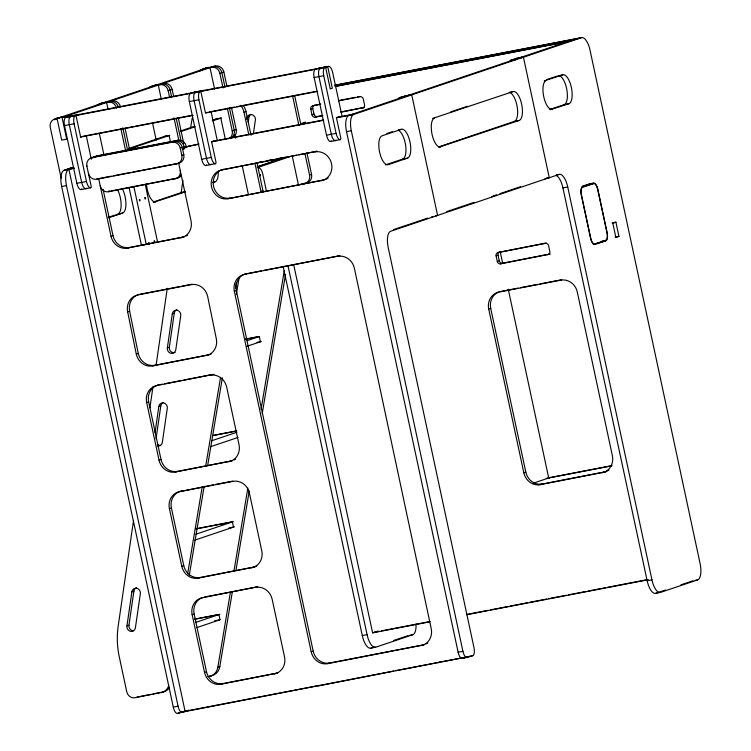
<?xml version="1.0" encoding="UTF-8"?>
<svg xmlns="http://www.w3.org/2000/svg" width="751" height="751" viewBox="0 0 751 751"><rect width="100%" height="100%" fill="white"/><g stroke="black" fill="none" stroke-linecap="round" stroke-linejoin="round"><path stroke-width="1.13" d="M133.556 520.396L118.207 625.996A82.676 75.954 71.4 0 0 119.062 655.858L126.769 691.821A7.379 6.778 71.4 0 0 134.983 697.745L163.436 691.971A11.866 10.899 71.4 0 0 169.285 687.888M149.909 407.831L152.941 386.943M156.142 364.892L167.266 288.3M181.094 193.148L182.944 180.381M190.538 128.158L192.228 118.029M126.947 625.912L131.894 591.854A4.609 4.234 71.4 0 1 136.776 588.296A4.609 4.234 71.4 0 1 140.353 593.703L135.405 627.761A4.609 4.234 71.4 0 1 130.524 631.319A4.609 4.234 71.4 0 1 126.947 625.912L128.937 625.236L133.885 591.178A4.609 4.234 71.4 0 1 136.56 587.761M155.025 432.623L158.827 406.516A4.609 4.234 71.4 0 1 163.699 402.958A4.609 4.234 71.4 0 1 167.276 408.375L162.329 442.433A4.609 4.234 71.4 0 1 157.457 445.981M167.342 347.91L172.289 313.852A4.609 4.234 71.4 0 1 177.161 310.294A4.609 4.234 71.4 0 1 180.738 315.702L175.79 349.759A4.609 4.234 71.4 0 1 170.918 353.317A4.609 4.234 71.4 0 1 167.342 347.91L169.322 347.234A4.609 4.234 71.4 0 0 175.105 352.51M156.03 438.772L160.808 405.85A4.609 4.234 71.4 0 1 163.483 402.433M169.322 347.234L174.27 313.176A4.609 4.234 71.4 0 1 176.945 309.759M246.732 119.522L247.06 117.269L249.041 116.593A4.731 4.346 71.4 0 1 250.937 114.349M248.224 122.235L249.041 116.593M253.387 133.781L255.518 119.118A4.731 4.346 71.4 0 0 247.06 117.269M187.647 573.773L202.169 487.089M205.661 466.287L220.569 377.284M235.485 288.29L236.452 282.507M189.252 575.416L204.159 486.413M207.642 465.611L222.362 377.772M236.302 294.552L239.212 277.222M207.745 676.698L210.045 676.257A11.866 10.899 71.4 0 0 217.846 667.188L230.435 592.06M233.918 571.258L247.858 488.037M261.029 409.445L284.272 270.745M210.045 676.257L212.035 675.581A11.866 10.899 71.4 0 0 219.827 666.512L232.416 591.394M235.908 570.582L249.266 490.835M262.24 413.397L285.483 274.706M61.169 178.194L50.261 127.313A7.379 6.778 71.4 0 1 55.386 118.818L61.019 117.156M96.795 105.412A7.379 6.778 71.4 0 1 99.921 103.798L105.553 102.136M148.491 87.98A7.379 6.778 71.4 0 1 151.618 86.365L157.259 84.703M199.578 71.204A7.379 6.778 71.4 0 1 203.324 68.932L215.621 65.994A7.379 6.778 71.4 0 1 223.836 71.918L226.99 86.609M208.956 67.271L57.048 118.498L61.685 140.118L66.689 139.16L62.051 117.531L213.96 66.313M55.386 118.818L67.684 115.87A7.379 6.778 71.4 0 1 71.232 116.198M108.05 109.346L106.586 102.511L112.228 100.859A7.379 6.778 71.4 0 1 120.442 106.783M161.212 98.738L158.292 85.079L163.925 83.427A7.379 6.778 71.4 0 1 172.139 89.35L173.594 96.128M214.626 89.275L209.989 67.646L215.621 65.994M86.816 165.877L91.068 185.704A1.849 0.723 79.1 0 1 90.768 187.731L81.183 189.581A7.379 2.891 79.1 0 1 76.874 183.3L64.511 125.633A7.379 2.891 79.1 0 1 65.722 117.494L78.761 114.49A7.379 2.891 79.1 0 1 79.531 114.49M71.214 116.339L70.519 116.574A7.379 2.891 79.1 0 0 69.299 124.713L81.662 182.38A7.379 2.891 79.1 0 0 85.971 188.661A1.849 0.723 79.1 0 0 86.309 188.144M73.279 115.645L73.974 115.41A7.379 2.891 79.1 0 1 74.743 115.41M78.076 114.715L78.761 114.49M159.954 84.76A7.379 6.778 71.4 0 1 168.168 90.683L172.139 89.35M211.651 67.327A7.379 6.778 71.4 0 1 219.865 73.251L223.836 71.918M191.233 93.218L190.547 93.443A7.379 2.891 79.1 0 0 189.327 101.582L201.69 159.25A7.379 2.891 79.1 0 0 205.999 165.53L215.584 163.68A1.849 0.723 79.1 0 0 215.884 161.653L211.632 141.826L213.706 141.132M193.307 92.514L203.577 90.439A7.379 2.891 79.1 0 1 204.347 90.439M196.03 92.289L195.335 92.523A7.379 2.891 79.1 0 0 194.115 100.662L206.478 158.33A7.379 2.891 79.1 0 0 210.787 164.61A1.849 0.723 79.1 0 0 211.125 164.094M198.095 91.594L198.79 91.359A7.379 2.891 79.1 0 1 199.559 91.369M202.892 90.664L203.577 90.439M82.713 136.344L80.639 137.039L76.001 115.419L75.316 115.654A7.379 2.891 79.1 0 0 74.096 123.793L86.459 181.46A7.379 2.891 79.1 0 0 90.768 187.731M316.049 69.167L315.364 69.392A7.379 2.891 79.1 0 0 314.143 77.541L326.507 135.208A7.379 2.891 79.1 0 0 330.815 141.479L340.4 139.63A1.849 0.723 79.1 0 0 340.701 137.602L336.457 117.776L338.523 117.081M318.124 68.463L328.394 66.388A7.379 2.891 79.1 0 1 332.702 72.659L342.156 116.762M320.846 68.238L320.151 68.472A7.379 2.891 79.1 0 0 318.931 76.611L331.294 134.279A7.379 2.891 79.1 0 0 335.603 140.559A1.849 0.723 79.1 0 0 335.95 140.043M322.911 67.543L323.606 67.308A7.379 2.891 79.1 0 1 324.779 67.506M328.394 66.388L324.948 67.552A7.379 2.891 79.1 0 0 323.728 75.691L336.091 133.359A7.379 2.891 79.1 0 0 340.4 139.63M207.529 112.293L205.455 112.988L200.817 91.369L200.132 91.603A7.379 2.891 79.1 0 0 198.912 99.742L211.275 157.41A7.379 2.891 79.1 0 0 215.584 163.68M92.035 157.654L97.996 155.645L178.006 140.221A7.379 6.778 71.4 0 1 186.22 146.145L180.268 148.154A7.379 6.778 71.4 0 0 172.054 142.23L92.035 157.654A7.379 6.778 71.4 0 0 86.919 166.149M182.371 712.464A7.379 2.891 79.1 0 1 178.062 706.193L66.463 185.61A14.767 5.783 79.1 0 1 68.895 169.332L185.14 711.535L177.583 713.394A7.379 2.891 79.1 0 1 173.274 707.113L61.666 186.53A14.767 5.783 79.1 0 1 64.107 170.252L71.767 167.67M128.703 148.473L167.201 135.49M180.39 131.04L194.687 126.224M212.289 120.291L217.79 118.405M66.567 169.782L74.142 168.036M70.885 168.665L73.082 167.924M129.097 149.027L169.792 135.311M180.784 131.603L195.082 126.778M212.683 120.845L221.479 117.879M128.928 149.778L134.457 147.919A7.379 2.891 79.1 0 1 136.457 148.839M240.649 105.356A14.767 13.565 71.4 0 1 243.981 112.218L245.962 111.552A14.767 13.565 71.4 0 0 243.765 106.229M172.054 142.23L178.006 140.221M229.543 138.372A7.379 6.778 71.4 0 0 232.228 130.918L236.199 129.576L231.599 108.097M92.88 157.917A7.379 6.778 71.4 0 1 96.006 156.311L176.025 140.897A7.379 6.778 71.4 0 1 184.239 146.821L184.652 148.754L182.671 149.421A14.767 13.565 71.4 0 1 188.923 146.201L198.968 143.976M322.001 115.861L315.251 117.165A2.91 2.666 71.4 0 1 312.012 114.837L310.792 109.158A2.91 2.666 71.4 0 1 312.81 105.816L320.424 104.06M310.792 109.158L312.782 108.491A2.91 2.666 71.4 0 1 313.843 105.553M88.458 173.35A7.379 6.778 71.4 0 0 96.672 179.273L176.692 163.859A7.379 6.778 71.4 0 0 181.817 155.363L183.798 154.697L182.249 147.487A7.379 6.778 71.4 0 0 174.044 141.564L94.025 156.978A7.379 6.778 71.4 0 0 90.899 158.592M312.012 114.837L314.002 114.161A2.91 2.666 71.4 0 0 317.232 116.499L322.855 115.41M176.692 163.859L178.672 163.192A7.379 6.778 71.4 0 0 183.798 154.697M315.251 117.165L317.232 116.499M100.202 185.816A7.379 6.778 71.4 0 0 108.416 191.74L110.406 191.073M341.123 112.181L364.488 107.393L340.86 111.946M398.03 99.676A7.379 2.891 79.1 0 1 399.391 97.621L409.708 94.833A7.379 2.891 79.1 0 1 410.881 95.03M509.91 61.441A7.379 2.891 79.1 0 1 511.084 60.005L521.401 57.217A7.379 2.891 79.1 0 1 522.574 57.414M350.942 114.696L567.146 41.793M351.29 114.922L353.27 114.246L336.608 117.447M578.974 38.141L569.483 41.343L335.275 86.478M546.794 178.147L549.272 177.743L523.428 57.179L411.736 94.842L437.598 215.453L435.955 215.762M336.317 117.804L353.749 114.443L411.745 94.889L406.939 95.762M555.853 175.358A14.767 5.783 79.1 0 1 562.931 187.9L647.155 580.758A14.767 5.783 79.1 0 0 655.764 593.309L660.561 592.389L697.679 579.875A14.767 5.783 79.1 0 0 700.11 563.597L590.051 50.223A14.767 5.783 79.1 0 0 581.434 37.672L523.438 57.226L518.641 58.146M108.416 191.74L177.086 178.222A7.379 6.778 71.4 0 0 181.348 175.199M328.159 177.996A14.767 13.565 71.4 0 1 323.296 180.071L227.957 198.733A14.767 13.565 71.4 0 1 211.529 186.886A14.767 13.565 71.4 0 1 221.77 169.895L296.617 155.185M257.649 166.619L284.131 157.691M108.228 217.208L122.685 213.031A14.767 5.783 79.1 0 0 122.835 189.787M153.232 202.038L185.028 191.317M257.171 166.985L283.615 158.076A14.767 5.783 79.1 0 0 284.939 157.1M108.726 217.734L122.685 213.031M153.917 202.226L185.441 191.871M212.852 182.624L215.039 181.883A14.767 5.783 79.1 0 0 218.241 171.266M257.555 167.548L288.412 157.147A14.767 5.783 79.1 0 0 289.107 156.781M221.77 169.895L317.11 151.242L298.898 154.753M450.713 111.927L467.31 106.323M386.896 133.49L392.266 131.678M546.916 79.531L556.866 76.18M401.353 129.303L382.024 135.828A14.767 5.783 79.1 0 0 379.593 152.106A14.767 5.783 79.1 0 0 388.201 164.657L407.54 158.142A14.767 5.783 79.1 0 0 409.971 141.864A14.767 5.783 79.1 0 0 401.353 129.303L398.481 129.867M432.576 118.451L513.036 91.603A14.767 5.783 79.1 0 1 521.645 104.154A14.767 5.783 79.1 0 1 519.213 120.432L438.753 147.29M544.268 80.845L562.762 74.884A14.767 5.783 79.1 0 1 571.37 87.435A14.767 5.783 79.1 0 1 568.939 103.722L550.455 109.674M96.879 178.691A7.379 6.778 71.4 0 0 98.663 178.607L111.026 236.274L113.007 235.607A14.767 13.565 71.4 0 0 129.435 247.455L182.775 237.175A14.767 13.565 71.4 0 0 184.493 236.715M227.957 198.733L323.296 180.071M261.123 192.463A7.379 6.778 71.4 0 0 260.982 191.514L262.963 190.848L256.898 162.526M292.28 156.217L298.41 184.784L304.455 183.619A7.379 6.778 71.4 0 0 309.572 175.124L311.562 174.457L306.943 152.941M111.026 236.274A14.767 13.565 71.4 0 0 127.445 248.121L129.435 247.455M385.563 164.863L402.743 159.062L407.54 158.142M439.194 146.727L514.426 121.362L519.213 120.432M549.788 109.486L564.151 104.642L568.939 103.722M127.445 248.121L182.775 237.175M211.378 353.834A14.767 13.565 71.4 0 1 208.036 354.988L152.706 365.934A14.767 13.565 71.4 0 1 136.278 354.087L127.661 311.9L129.641 311.233A14.767 13.565 71.4 0 1 139.893 294.251L179.611 286.591M234.35 291.341A14.767 13.565 71.4 0 1 244.591 274.359L246.581 273.693A14.767 13.565 71.4 0 0 236.33 290.675L234.35 291.341L311.205 651.821A14.767 13.565 71.4 0 0 327.633 663.668L422.963 645.015A14.767 13.565 71.4 0 0 424.681 644.555M393.524 229.618L427.526 218.156M446.789 211.594L474.106 202.366M493.323 195.87L496.599 194.762M499.875 193.664L520.631 186.652M544.822 178.888L548.793 177.546L547.244 177.846M491.736 196.753L494.674 195.758M549.272 177.743L559.11 174.42A14.767 5.783 79.1 0 1 567.728 186.98L651.943 579.838A14.767 5.783 79.1 0 0 660.561 592.389M549.253 177.668L390.642 231.28A14.767 5.783 79.1 0 0 388.211 247.558L473.965 647.578A7.379 2.891 79.1 0 1 472.745 655.717L462.428 658.505A7.379 2.891 79.1 0 1 458.119 652.225L346.521 131.65A14.767 5.783 79.1 0 1 348.952 115.363M244.591 274.359L339.931 255.706L263.657 270.398M172.289 313.852L174.27 313.176M582.128 186.257L587.648 184.399M582.222 186.708L593.647 183.554A6.919 2.713 79.1 0 1 597.683 189.44L606.958 232.688A6.919 2.713 79.1 0 1 605.813 240.32L594.764 244.047A6.919 2.713 79.1 0 1 590.727 238.161L581.452 194.913A6.919 2.713 79.1 0 1 582.598 187.281L593.647 183.554M593.553 183.103L582.504 186.83A7.379 2.891 79.1 0 0 581.283 194.969L590.558 238.217A7.379 2.891 79.1 0 0 594.867 244.497L605.916 240.771A7.379 2.891 79.1 0 0 607.127 232.632L597.852 189.383A7.379 2.891 79.1 0 0 593.553 183.103L588.756 184.023M136.278 354.087L138.268 353.421A14.767 13.565 71.4 0 0 154.687 365.268L208.036 354.988M152.706 365.934L154.687 365.268M550.117 253.998A2.91 2.666 71.4 0 1 549.779 254.091L500.542 263.864A2.91 2.666 71.4 0 1 497.312 261.536L496.092 255.856A2.91 2.666 71.4 0 1 498.11 252.514L546.221 242.958M496.092 255.856L498.073 255.19A2.91 2.666 71.4 0 1 499.753 251.932M247.051 340.71L259.179 336.626M497.312 261.536L499.293 260.86A2.91 2.666 71.4 0 0 502.532 263.197L549.779 254.091M247.051 346.267L261.395 341.433M615.904 222.183L612.807 223.225L615.848 237.419L618.946 236.377L615.904 222.183L612.065 222.925M500.542 263.864L502.532 263.197M146.661 402.517A14.767 13.565 71.4 0 1 156.903 385.535L158.893 384.859A14.767 13.565 71.4 0 0 148.651 401.851L146.661 402.517L159.024 460.185A14.767 13.565 71.4 0 0 175.452 472.032L230.782 461.086A14.767 13.565 71.4 0 0 232.491 460.626M593.384 244.3L605.916 240.771M156.903 385.535L212.233 374.58A14.767 13.565 71.4 0 1 214.007 374.373M158.827 406.516L160.808 405.85M609.005 470.004A14.767 13.565 71.4 0 1 604.133 472.088L540.26 484.677A14.767 13.565 71.4 0 1 523.832 472.83L488.723 309.065L490.713 308.398A14.767 13.565 71.4 0 1 499.246 291.867M211.519 440.818L236.894 432.266M159.024 460.185L161.014 459.518A14.767 13.565 71.4 0 0 177.433 471.365L230.782 461.086M210.421 446.751L238.001 437.448M175.452 472.032L177.433 471.365M256.87 566.029A14.767 13.565 71.4 0 1 253.528 567.183L198.198 578.129A14.767 13.565 71.4 0 1 181.77 566.282L169.407 508.615A14.767 13.565 71.4 0 1 179.649 491.633L213.415 484.836M169.407 508.615L171.397 507.948A14.767 13.565 71.4 0 1 181.639 490.957M195.851 534.233L233.364 521.588M194.753 540.157L234.472 526.77M181.77 566.282L183.751 565.616A14.767 13.565 71.4 0 0 200.179 577.463L253.528 567.183M131.894 591.854L133.885 591.178M198.198 578.129L200.179 577.463M523.832 472.83L525.822 472.163A14.767 13.565 71.4 0 0 542.25 484.01L540.26 484.677M508.258 289.229L548.709 477.936L549.676 477.617M533.248 483.193L549.685 477.645M277.983 672.821A14.767 13.565 71.4 0 1 276.274 673.281L220.944 684.227A14.767 13.565 71.4 0 1 204.516 672.38L192.153 614.712A14.767 13.565 71.4 0 1 202.394 597.73L257.724 586.784M192.153 614.712L194.133 614.046A14.767 13.565 71.4 0 1 202.667 597.514M195.626 622.438L219.902 614.252M196.734 627.62L219.902 619.81M217.846 667.188L219.827 666.512M204.516 672.38L206.497 671.713A14.767 13.565 71.4 0 0 222.925 683.56L276.274 673.281M311.205 651.821L313.186 651.155A14.767 13.565 71.4 0 0 329.614 663.002L422.963 645.015M293.763 265.028L372.618 632.858L377.922 631.075M220.944 684.227L222.925 683.56M177.583 713.394L183.103 711.526M327.633 663.668L329.614 663.002M318.499 685.841L393.637 671.075M438.518 662.711L440.508 662.044L395.927 670.634M462.428 658.505L465.188 657.576M467.957 656.646L467.178 656.9L469.506 656.458L182.803 711.986M655.764 593.309L665.593 590.004M680.875 584.851L692.882 580.795M283.23 266.802L362.292 635.562A14.767 5.783 79.1 0 0 370.9 648.122L374.176 647.024M393.834 640.415L408.028 635.646M370.9 648.122L375.697 647.202L412.815 634.717A14.757 5.783 79.1 0 0 416.016 624.109M206.976 67.947L205.305 68.266A7.379 6.778 71.4 0 0 202.873 69.308M211.97 66.98L213.641 66.661A7.379 6.778 71.4 0 1 221.855 72.584L225.009 87.285M203.324 68.932L204.985 68.613M162.254 83.746L163.925 83.427M155.269 85.379L153.608 85.698A7.379 6.778 71.4 0 0 151.167 86.74M160.273 84.412L161.944 84.093A7.379 6.778 71.4 0 1 170.148 90.017L171.603 96.804M151.618 86.365L153.288 86.046M110.557 101.178L112.228 100.859M103.572 102.812L101.901 103.131A7.379 6.778 71.4 0 0 98.775 104.736M108.576 101.845L110.237 101.526A7.379 6.778 71.4 0 1 118.451 107.449M99.921 103.798L101.582 103.478M66.022 116.189L67.684 115.87M59.038 117.823L57.367 118.151A7.379 6.778 71.4 0 0 54.241 119.756M64.032 116.865L65.703 116.546A7.379 6.778 71.4 0 1 69.242 116.865M68.491 116.565L327.708 66.623L332.346 88.242L330.271 88.947L325.634 67.318L65.722 117.494M64.511 125.633L74.096 123.793M189.327 101.582L198.912 99.742M314.143 77.541L323.728 75.691M334.439 85.267L581.434 37.672M335.716 85.163L578.007 38.47M335.143 86.356L570.497 41.005M83.492 136.194L133.03 126.647M135.34 126.206L191.787 115.325M209.069 111.993L234.415 107.111M236.725 106.67L316.218 91.35M80.273 137.114L193.176 115.363M205.849 112.913L317.598 91.387M518.631 58.109L523.428 57.179M511.084 60.005L515.881 59.085A7.379 2.891 79.1 0 0 515.214 59.573M510.342 60.897L515.139 59.977M215.809 119.071L220.803 118.104L225.056 137.931A1.849 1.699 71.4 0 0 226.22 139.329M338.429 100.587L355.298 97.339M357.551 96.907L359.804 96.475M312.81 105.816L320.686 104.295M338.692 100.831L360.067 96.71A2.91 2.666 71.4 0 1 363.296 99.038L364.517 104.718A2.91 2.666 71.4 0 1 362.498 108.06M164.103 136.504L169.106 135.537L170.524 142.146M134.457 147.919L129.66 148.839A7.379 2.891 79.1 0 1 130.036 148.782M399.391 97.621L404.179 96.691A7.379 2.891 79.1 0 0 403.522 97.179M69.852 168.29L71.852 167.895M67.862 168.956L72.866 167.989M211.632 141.535L323.334 120.019M64.107 170.252L74.396 168.271M188.923 146.201L198.133 144.427M211.951 141.77L323.653 120.244M557.965 75.804L562.762 74.884M509.197 92.345L513.036 91.603M98.663 178.607L111.232 176.185M113.523 175.743L130.665 172.439M132.955 171.998L150.097 168.693M152.387 168.252L177.536 163.408M76.874 183.3L86.459 181.46M201.69 159.25L211.275 157.41M326.507 135.208L336.091 133.359M61.666 186.53L66.463 185.61M346.521 131.65L351.308 130.721A14.767 5.783 79.1 0 1 353.749 114.443M258.898 162.235L261.292 161.775M266.905 160.695L272.81 159.55M278.565 158.442L280.865 158.001M111.552 190.848L177.086 178.222M213.124 182.258L215.039 181.883M303.413 183.535L305.432 183.15M142.418 245.117L145.29 244.554M556.238 174.983L559.11 174.42M562.931 187.9L567.728 186.98M435.946 215.715L437.58 215.406M431.59 216.889L433.149 216.598M181.883 286.159L192.096 284.188M247.717 273.467L261.376 270.839M498.11 252.514L545.367 243.408A2.91 2.666 71.4 0 1 548.596 245.737L549.816 251.416A2.91 2.666 71.4 0 1 547.798 254.758M615.107 237.109L618.946 236.377M601.983 241.062L605.813 240.32M245.427 339.114L256.861 336.908M245.605 339.217L259.32 336.579L260.428 341.761L257.002 342.418M500.955 291.416L518.152 288.102M520.443 287.661L537.632 284.347M539.922 283.906L561.701 279.71M160.029 384.643L162.3 384.202M164.563 383.77L181.592 380.485M183.864 380.053L212.233 374.58M212.533 435.524L236.537 430.896M212.711 435.627L236.715 431.008M215.687 484.395L232.716 481.119M179.649 491.633L232.998 481.353A14.767 13.565 71.4 0 1 249.426 493.2L261.789 550.868A14.767 13.565 71.4 0 1 251.538 567.85M196.781 528.638L232.219 521.804M195.814 528.957L232.397 521.907L233.505 527.089L228.933 527.972M546.7 478.227L612.121 465.62M548.709 477.936L611.492 465.845M538.476 484.742L606.019 471.722M204.385 597.054L256.589 587M194.753 619.096L216.466 614.919M194.931 619.209L218.935 614.581L220.043 619.763L214.326 620.861M374.608 632.192L379.199 631.3M381.489 630.859L429.703 621.575M466.427 614.496L488.253 610.291M490.534 609.85L507.77 606.536M510.042 606.095L527.277 602.771M529.558 602.33L546.794 599.007M549.065 598.575L566.31 595.252M568.582 594.811L585.827 591.488M588.089 591.056L605.344 587.733M607.606 587.291L647.813 579.547M372.618 632.858L430.013 621.8M466.756 614.722L648.122 579.772M362.292 635.562L367.079 634.642A14.767 5.783 79.1 0 0 375.697 647.202M647.155 580.758L651.943 579.838M409.943 635.271L412.815 634.717M695.219 580.345L697.679 579.875M209.726 676.031L212.035 675.581M136.964 697.069L150.782 694.412M153.082 693.962L163.436 691.971M173.274 707.113L178.062 706.193M458.119 652.225L462.916 651.305A7.379 2.891 79.1 0 0 467.225 657.585M184.061 711.347L186.943 710.793M468.915 656.458L472.745 655.717M184.784 711.319L319.335 685.391M441.616 661.828L460.588 658.176M149.111 244.347L148.82 242.545L149.402 243.793M500.297 252.111L502.729 263.47M498.073 255.19L499.293 260.86M490.713 308.398L525.822 472.163M351.308 130.721L462.916 651.305M312.782 108.491L314.002 114.161M294.805 96.297L300.869 124.619M292.571 95.837L298.889 125.286M304.962 153.608L309.572 175.124M288.027 265.882L367.079 634.642M266.38 190.82L262.812 174.204A7.379 2.891 79.1 0 0 258.513 167.924M245.962 111.552L251.069 135.34M243.981 112.218L248.834 134.88M254.908 163.192L260.982 191.514M242.216 165.746L248.346 194.312M229.365 107.637L234.218 130.252A7.379 6.778 71.4 0 1 230.764 138.165M234.575 134.87L235.288 138.193M219.865 73.251L223.019 87.951M227.384 108.304L232.228 130.918M211.04 111.411L217.339 140.812M178.203 117.616L183.77 143.619M176.213 118.282L181.057 140.897M168.168 90.683L169.623 97.47M173.988 117.823L178.832 140.437M180.268 148.154L181.817 155.363M178.672 163.192L191.036 220.86A14.767 13.565 71.4 0 1 180.794 237.842M152.556 123.126L156.189 140.09M145.347 184.896L157.288 240.62A7.416 2.901 79.1 0 1 157.597 242.526M125.041 128.261L129.651 149.749M122.817 127.801L127.661 150.416M133.809 186.361L146.248 244.375M120.827 128.468L125.68 151.082M129.022 187.281L141.46 245.295M99.404 133.781L104.004 155.26M103.065 189.243L113.007 235.607M148.651 401.851L161.014 459.518M171.397 507.948L183.751 565.616M194.133 614.046L206.497 671.713M86.224 135.462L91.312 159.212M236.33 290.675L313.186 651.155M129.641 311.233L138.268 353.421M180.221 170.402A7.379 6.778 71.4 0 1 175.096 178.888M109.524 191.176A7.379 6.778 71.4 0 1 108.623 191.158M94.87 157.25A7.379 6.778 71.4 0 1 97.996 155.645M69.176 116.33A7.379 2.891 79.1 0 1 70.763 116.837M81.559 188.886A1.849 0.723 79.1 0 1 81.183 189.581M318.809 68.228A7.379 2.891 79.1 0 1 320.395 68.735M331.191 140.784A1.849 0.723 79.1 0 1 330.815 141.479M193.993 92.279A7.379 2.891 79.1 0 1 195.579 92.786M206.375 164.835A1.849 0.723 79.1 0 1 205.999 165.53M100.765 104.07A7.379 6.778 71.4 0 1 101.451 103.497M102.22 103.037A7.379 6.778 71.4 0 1 103.891 102.465M108.257 102.192A7.379 6.778 71.4 0 1 116.471 108.116M56.222 119.09A7.379 6.778 71.4 0 1 59.348 117.475M63.713 117.212A7.379 6.778 71.4 0 1 67.261 117.531M201.568 70.538A7.379 6.778 71.4 0 1 202.179 69.871M204.854 68.632A7.379 6.778 71.4 0 1 207.295 67.599M236.199 129.576A7.379 6.778 71.4 0 1 232.754 137.499M152.462 86.637A7.379 6.778 71.4 0 1 155.588 85.032M311.562 174.457A7.379 6.778 71.4 0 1 306.436 182.953M262.963 190.848A7.379 6.778 71.4 0 1 263.113 191.796M168.74 685.691A11.866 10.899 71.4 0 1 161.456 692.638M133.631 630.737A4.609 4.234 71.4 0 1 128.937 625.236M160.554 445.399A4.609 4.234 71.4 0 1 157.41 444.245M588.85 184.474A6.919 2.713 79.1 0 1 589.206 184.417M404.911 95.752A7.379 2.891 79.1 0 1 405.681 95.762M516.613 58.146A7.379 2.891 79.1 0 1 517.383 58.146M440.668 146.924A14.767 5.783 79.1 0 1 432.06 134.363A14.767 5.783 79.1 0 1 434.491 118.085M509.779 92.533A14.767 5.783 79.1 0 1 517.214 106.98A14.767 5.783 79.1 0 1 514.426 121.362M155.832 201.85A14.767 5.783 79.1 0 1 146.454 183.638M300.785 124.563A4.356 4.008 71.4 0 1 306.352 123.483M302.766 123.887A4.356 4.008 71.4 0 1 305.281 122.103M314.143 105.375A2.91 2.666 71.4 0 1 314.8 105.14M398.096 130.242A14.767 5.783 79.1 0 1 405.531 144.68A14.767 5.783 79.1 0 1 402.743 159.062M186.041 147.618A14.767 13.565 71.4 0 1 190.904 145.534M337.941 256.373A14.767 13.565 71.4 0 1 354.369 268.22L431.224 628.7A14.767 13.565 71.4 0 1 420.982 645.682M127.661 311.9A14.767 13.565 71.4 0 1 137.902 294.918L191.252 284.638A14.767 13.565 71.4 0 1 207.67 296.485L216.297 338.673A14.767 13.565 71.4 0 1 206.046 355.655M210.252 375.256A14.767 13.565 71.4 0 1 226.68 387.103L239.043 444.77A14.767 13.565 71.4 0 1 228.792 461.752M255.744 587.451A14.767 13.565 71.4 0 1 272.172 599.298L284.535 656.965A14.767 13.565 71.4 0 1 274.284 673.947M187.647 235.091A14.767 13.565 71.4 0 1 186.126 236.021M235.645 459.002A14.767 13.565 71.4 0 1 234.124 459.931M315.129 151.909A14.767 13.565 71.4 0 1 331.557 163.756A14.767 13.565 71.4 0 1 321.306 180.747M229.937 198.057A14.767 13.565 71.4 0 1 213.519 186.21A14.767 13.565 71.4 0 1 223.76 169.228M427.835 642.931A14.767 13.565 71.4 0 1 426.315 643.86M118.048 190.716A14.767 5.783 79.1 0 1 117.898 213.951M188.557 710.117A7.379 2.891 79.1 0 1 188.248 710.418M576.646 38.592A14.767 5.783 79.1 0 1 578.176 38.601M552.37 109.308A14.767 5.783 79.1 0 1 543.752 96.748A14.767 5.783 79.1 0 1 546.184 80.47M559.504 75.813A14.767 5.783 79.1 0 1 566.939 90.261A14.767 5.783 79.1 0 1 564.151 104.642M589.131 183.967A7.379 2.891 79.1 0 1 589.929 184.22M601.467 241.512A7.379 2.891 79.1 0 1 601.119 241.691M488.723 309.065A14.767 13.565 71.4 0 1 498.974 292.083L560.856 280.161A14.767 13.565 71.4 0 1 577.284 292.008L612.394 455.773A14.767 13.565 71.4 0 1 602.152 472.755M139.367 199.663C139.508 202.948 140.859 198.921 139.367 199.663M144.887 197.795C145.037 201.09 146.389 197.062 144.887 197.795M154.152 241.024C154.331 244.347 155.607 240.236 154.152 241.024M259.677 174.579C259.818 177.846 261.179 173.866 259.677 174.579"/></g></svg>
